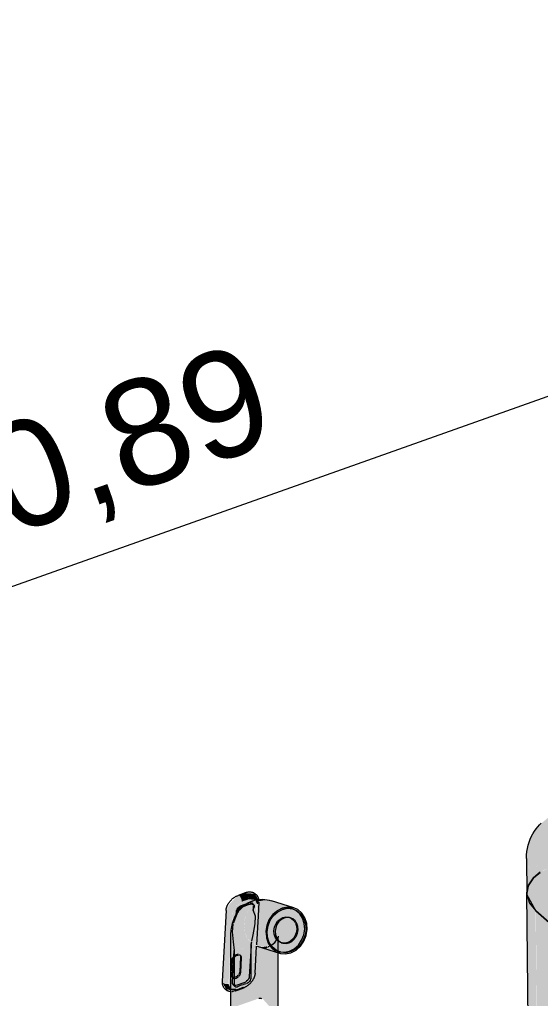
# Model space of a CAD drawing. Header units: metres. Extents: x 42.1 to 94.3, y -3.4 to 61.2.
# Drawn here: x 85.923 to 86.23, y 41.519 to 42.095 of the extents above; entities that cross this region are included whole.
import ezdxf

# ---------------------------------------------------------------- set-up
doc = ezdxf.new("R2010")
doc.units = ezdxf.units.M
for name, color, linetype, lineweight in [('A-ANNO-DIMS', 7, 'Continuous', 5), ('A-ANNO-DIMS-25', 7, 'Continuous', 5), ('P-SANR-FIXT', 7, 'Continuous', 5)]:
    doc.layers.add(name, color=color, linetype=linetype, lineweight=lineweight)
doc.styles.add('Arial', font='arial.ttf', dxfattribs={"height": 0.0625})
doc.dimstyles.new('Diagonal_-_2_5_mm_Arial_-_Preto', dxfattribs={"dimscale": 0.3048, "dimtxt": 0.063766, "dimasz": 0.246063, "dimexe": 0.19685, "dimexo": 0.123031, "dimgap": 0.04101, "dimtad": 1, "dimrnd": 0.01, "dimzin": 0, "dimdsep": 46, "dimtxsty": 'Arial', "dimblk1": 'OBLIQUE', "dimblk2": 'OBLIQUE', "dimsah": 1, "dimcen": 0.09, "dimdle": 0.19685, "dimazin": 0, "dimtfac": 1, "dimtdec": 4, "dimtix": 1, "dimtmove": 0, "dimatfit": 3, "dimfxl": 1, "dimtvp": 1, "dimtolj": 1, "dimtzin": 0, "dimarcsym": 2})

# ---------------------------------------------------------------- blocks, each defined once
blk = doc.blocks.new('UT_Bacia com caixa acoplada - UT_Bacia com caixa acoplada-4201910-3D_DT_01')
at = {"layer": 'P-SANR-FIXT', "true_color": 0xf4f2f0, "transparency": 33554598}
h = blk.add_hatch(color=7, dxfattribs=at)
h.paths.add_polyline_path([(5.19772, 41.54655), (5.19797, 41.58145), (5.19874, 41.58191), (5.34004, 41.63205), (5.33983, 41.65357), (5.18125, 41.59731), (5.17352, 41.59345), (5.16905, 41.58989), (5.16592, 41.58512), (5.16516, 41.58005), (5.16673, 41.57505), (5.17121, 41.56987), (5.19111, 41.55237)])
h.paths.add_polyline_path([(5.50847, 41.62768), (5.50908, 41.62802), (5.53294, 41.64285), (5.53976, 41.65033), (5.54072, 41.6581), (5.53503, 41.66629), (5.50725, 41.69058), (5.50207, 41.69404), (5.49308, 41.69728), (5.48609, 41.69871), (5.47703, 41.69916), (5.46671, 41.69793), (5.45982, 41.69614), (5.36866, 41.6637), (5.37074, 41.663), (5.37415, 41.6615), (5.37735, 41.65912), (5.3791, 41.65701), (5.38, 41.65414), (5.38, 41.64623), (5.47785, 41.6808), (5.47962, 41.68075), (5.48036, 41.68037), (5.50847, 41.65535), (5.50847, 41.62792)])
h = blk.add_hatch(color=7, dxfattribs=at)
h.paths.add_polyline_path([(5.19772, 41.54651), (5.19772, 41.54655), (5.17038, 41.57066), (5.16653, 41.57567), (5.16668, 41.57505), (5.17121, 41.56983), (5.19111, 41.55233)])
h.paths.add_polyline_path([(5.50847, 41.62764), (5.50908, 41.62799), (5.53294, 41.6428), (5.53975, 41.64994), (5.5397, 41.64988), (5.53219, 41.64232), (5.50847, 41.62768)])
for points in [[(5.17038, 41.59096), (5.17088, 41.59578), (5.17242, 41.60074), (5.17539, 41.60621), (5.17827, 41.61009), (5.18283, 41.6144), (5.18676, 41.61715), (5.19148, 41.61935), (5.19016, 41.62356), (5.19456, 41.62706), (5.19111, 41.62933), (5.18872, 41.63013), (5.18617, 41.62988), (5.17904, 41.62633), (5.17397, 41.62226), (5.17095, 41.61881), (5.16759, 41.61302), (5.16589, 41.60869), (5.16496, 41.60062), (5.16672, 41.59536), (5.16905, 41.59256)], [(5.17039, 41.59095), (5.17492, 41.59435), (5.18345, 41.59809), (5.2064, 41.60623), (5.19148, 41.61935), (5.18617, 41.61673), (5.18125, 41.613), (5.17816, 41.60994), (5.17492, 41.60559), (5.17242, 41.60074), (5.17086, 41.59559), (5.17038, 41.59096)], [(5.16516, 41.58029), (5.16602, 41.58526), (5.16958, 41.59031), (5.17038, 41.59096), (5.16647, 41.59578), (5.16496, 41.60062), (5.16515, 41.58114)], [(5.16966, 41.3135), (5.16994, 41.31434), (5.17137, 41.31697), (5.17261, 41.31783), (5.17038, 41.5706), (5.16653, 41.57554), (5.16512, 41.58005), (5.16721, 41.37473), (5.16767, 41.31879), (5.16954, 41.31365), (5.16965, 41.31352)], [(5.17261, 41.31783), (5.17424, 41.3188), (5.19772, 41.32713), (5.19772, 41.54651), (5.17052, 41.57044), (5.1726, 41.31842)]]:
    blk.add_hatch(color=7, dxfattribs=at).paths.add_polyline_path(points)
at = {"layer": 'P-SANR-FIXT'}
for p, q in [((5.16493, 41.60133), (5.16513, 41.58077)), ((5.16509, 41.58077), (5.16764, 41.31945)), ((5.16513, 41.58077), (5.16516, 41.58005)), ((5.19829, 41.54601), (5.17052, 41.57044))]:
    blk.add_line(p, q, dxfattribs=at)
at = {"layer": 'P-SANR-FIXT', "color": 253, "true_color": 0x9e9d9c}
for p, q in [((5.1651, 41.58105), (5.16598, 41.58511)), ((5.16596, 41.58511), (5.16513, 41.58089)), ((5.16516, 41.58005), (5.16672, 41.57506)), ((5.16673, 41.57505), (5.17055, 41.57045)), ((5.17055, 41.57045), (5.19829, 41.54605))]:
    blk.add_line(p, q, dxfattribs=at)
at = {"layer": 'P-SANR-FIXT'}
for points in [[(5.16493, 41.60133, 0), (5.16498, 41.60335, 0), (5.16517, 41.60534, 0), (5.1655, 41.60729, 0), (5.16596, 41.60918, 0), (5.16654, 41.611, 0), (5.16721, 41.61274, 0), (5.16798, 41.61438, 0), (5.16881, 41.61592, 0), (5.16971, 41.61736, 0), (5.17065, 41.6187, 0), (5.17162, 41.61994, 0), (5.17263, 41.62108, 0), (5.17365, 41.62214, 0)], [(5.17052, 41.57044, 0), (5.16512, 41.58005, 0), (5.1651, 41.58105, 0)]]:
    blk.add_polyline3d(points, dxfattribs=at)
at = {"layer": 'P-SANR-FIXT', "color": 253, "true_color": 0x9e9d9c}
for points in [[(5.17312, 41.59327, 0), (5.16908, 41.58988, 0), (5.166, 41.5852, 0)], [(5.16604, 41.58526, 0), (5.16905, 41.58989, 0), (5.17296, 41.59316, 0)]]:
    blk.add_polyline3d(points, dxfattribs=at)
blk = doc.blocks.new('UT_Ducha higiênica - UT_Ducha higiênica-4199251-3D_DT_01')
at = {"layer": 'P-SANR-FIXT', "true_color": 0xf0f1f7, "transparency": 33554598}
for points in [[(4.99081, 41.56899), (4.99204, 41.56918), (4.99408, 41.57338), (4.9975, 41.57586), (4.99719, 41.57764), (4.99627, 41.57917), (4.99559, 41.57958), (4.99506, 41.57933), (4.99058, 41.57489), (4.98821, 41.57055), (4.9886, 41.56978), (4.98971, 41.56916), (4.9903, 41.56903)], [(4.9975, 41.57586), (5.00159, 41.57731), (5.00124, 41.57917), (5.00037, 41.58062), (4.99968, 41.58103), (4.99593, 41.57945), (4.99662, 41.57876), (4.99738, 41.57699), (4.99748, 41.57641)], [(5.00539, 41.57673), (5.00708, 41.57726), (5.00623, 41.5791), (5.00505, 41.58058), (5.00002, 41.58091), (5.00071, 41.58021), (5.00148, 41.57838), (5.00159, 41.57731), (5.00527, 41.57699), (5.00538, 41.57675)], [(4.99462, 41.52458), (4.99883, 41.52612), (5.00258, 41.52903), (5.0042, 41.53326), (5.00625, 41.57487), (5.00517, 41.57668), (5.00267, 41.57586), (5.00222, 41.57537), (5.00354, 41.57507), (5.00417, 41.57417), (5.00414, 41.5719), (5.00417, 41.5708), (5.00551, 41.56737), (5.0052, 41.56189), (5.00276, 41.54728), (5.00176, 41.53115), (5.00094, 41.52968), (4.99959, 41.52851), (4.99681, 41.52743), (4.99351, 41.52654), (4.9932, 41.5263), (4.992, 41.52815), (4.99204, 41.52949), (4.99259, 41.54221), (4.99223, 41.54102), (4.99161, 41.53246), (4.99121, 41.53286), (4.99204, 41.54273), (4.99257, 41.54353), (4.99286, 41.54407), (4.99299, 41.54752), (4.9919, 41.55812), (4.99258, 41.56346), (4.99417, 41.56747), (4.99417, 41.56831), (4.99196, 41.56319), (4.99155, 41.5604), (4.99088, 41.54384), (4.99104, 41.52469), (4.99455, 41.52458)], [(4.99491, 41.56938), (4.9975, 41.57253), (4.99784, 41.57327), (4.99719, 41.57365), (4.99586, 41.57281), (4.99475, 41.5714), (4.99431, 41.56999), (4.99478, 41.56952)], [(4.99567, 41.57045), (4.9975, 41.57227), (4.99593, 41.5708)], [(4.99805, 41.57307), (4.99939, 41.57401), (5.00021, 41.57474), (4.9975, 41.57362), (4.99802, 41.57309)], [(4.9983, 41.57281), (5.00133, 41.57402), (5.00222, 41.57444), (5.00126, 41.57511), (5.00021, 41.57453), (4.99814, 41.57297), (4.99829, 41.57282)], [(5.00417, 41.53271), (5.00505, 41.53326), (5.00533, 41.53403), (5.00738, 41.57487), (5.00648, 41.57394), (5.00418, 41.53295)], [(5.0065, 41.57431), (5.00738, 41.57487), (5.00766, 41.57563), (5.00696, 41.57701), (5.00542, 41.57667), (5.00639, 41.57455)], [(5.00824, 41.57623), (5.01138, 41.57687), (5.00761, 41.57712), (5.00722, 41.57687), (5.00775, 41.57624)], [(5.02128, 41.5721), (5.02442, 41.57274), (5.02657, 41.57274), (5.01449, 41.57656), (5.01138, 41.57687), (5.00824, 41.57623), (5.02124, 41.57211)], [(5.02254, 41.54612), (5.02627, 41.54711), (5.02908, 41.54885), (5.03078, 41.55037), (5.0327, 41.55317), (5.03416, 41.55752), (5.03451, 41.55978), (5.03398, 41.564), (5.03314, 41.56639), (5.03118, 41.56915), (5.02927, 41.57078), (5.02648, 41.57178), (5.02349, 41.5718), (5.02059, 41.57095), (5.01785, 41.56925), (5.01571, 41.56709), (5.01402, 41.56442), (5.01281, 41.56082), (5.01243, 41.55829), (5.01293, 41.55419), (5.01403, 41.55135), (5.01463, 41.55064), (5.01571, 41.55149), (5.01763, 41.55347), (5.01785, 41.55384), (5.01702, 41.55521), (5.01649, 41.55683), (5.01649, 41.55975), (5.0171, 41.56194), (5.01742, 41.56272), (5.01931, 41.56505), (5.02075, 41.56606), (5.02257, 41.56671), (5.02417, 41.5668), (5.0259, 41.56647), (5.02808, 41.56528), (5.02909, 41.56425), (5.02984, 41.5631), (5.03044, 41.56124), (5.03054, 41.55899), (5.02983, 41.55617), (5.02884, 41.5544), (5.02763, 41.55306), (5.02618, 41.55205), (5.02452, 41.55143), (5.02254, 41.55132), (5.02103, 41.55164), (5.0188, 41.55232), (5.01881, 41.54684), (5.02036, 41.54633), (5.02205, 41.54617)], [(4.98848, 41.52738), (4.98972, 41.52771), (4.99089, 41.55266), (4.99116, 41.55982), (4.99168, 41.56275), (4.9919, 41.56914), (4.9903, 41.56903), (4.98955, 41.5692), (4.9886, 41.56978), (4.98819, 41.57015), (4.98599, 41.52855), (4.98668, 41.52785), (4.98803, 41.52742)], [(4.99423, 41.56842), (4.99478, 41.56952), (4.9943, 41.56974), (4.99423, 41.56842)], [(5.01725, 41.55659), (5.01725, 41.55951), (5.01751, 41.56082), (5.01885, 41.56346), (5.02, 41.56475), (5.02166, 41.56589), (5.02341, 41.56648), (5.02364, 41.56681), (5.02341, 41.56688), (5.02075, 41.56606), (5.01931, 41.56505), (5.01817, 41.56381), (5.01709, 41.5619), (5.01649, 41.55975), (5.01637, 41.55857), (5.01649, 41.55683), (5.01721, 41.5566)], [(5.03502, 41.5629), (5.03367, 41.56651), (5.03155, 41.56924), (5.03003, 41.57054), (5.02955, 41.57054), (5.03196, 41.5682), (5.03333, 41.56598), (5.0346, 41.56303)], [(4.99088, 41.54844), (4.99144, 41.561), (4.99109, 41.55902), (4.99089, 41.55217)], [(5.0233, 41.54588), (5.02694, 41.54683), (5.02952, 41.54833), (5.03198, 41.55078), (5.03356, 41.55317), (5.03477, 41.55638), (5.03524, 41.55982), (5.03502, 41.5629), (5.03428, 41.5629), (5.03447, 41.55953), (5.03368, 41.55563), (5.03198, 41.55212), (5.02994, 41.54962), (5.02786, 41.54793), (5.02452, 41.54652), (5.02205, 41.54617), (5.02327, 41.54589)], [(5.01133, 41.54823), (5.01238, 41.54877), (5.01231, 41.54959), (5.01015, 41.54926), (5.00808, 41.54926), (5.01051, 41.54849)], [(5.01231, 41.54792), (5.01231, 41.54849), (5.01158, 41.54815)], [(5.0146, 41.54955), (5.01497, 41.54991), (5.01452, 41.55059), (5.0142, 41.55017), (5.0146, 41.54956)], [(5.0188, 41.54675), (5.01875, 41.54686), (5.01697, 41.54791), (5.01463, 41.54956), (5.01483, 41.54934), (5.01766, 41.54724), (5.01875, 41.54677)], [(4.99223, 41.54102), (4.99278, 41.54253), (4.99303, 41.54301), (4.99285, 41.54382), (4.99195, 41.54251), (4.99172, 41.54154), (4.99204, 41.54121)], [(4.99303, 41.54291), (4.99372, 41.5436), (4.99491, 41.5443), (4.99533, 41.54469), (4.99491, 41.54497), (4.99351, 41.54438), (4.99303, 41.54399), (4.99303, 41.54296)], [(5.01879, 41.50854), (5.01875, 41.54588), (5.01231, 41.54765), (5.01231, 41.51587), (5.01852, 41.50885)], [(4.99175, 41.53233), (4.99198, 41.54128), (4.9917, 41.54156), (4.99145, 41.53262), (4.99172, 41.53236)], [(4.99848, 41.52523), (5.0021, 41.52758), (5.00467, 41.53295), (5.00405, 41.53242), (5.00201, 41.52842), (4.99872, 41.52603), (4.99856, 41.5254)], [(4.99085, 41.5239), (4.99081, 41.52519), (4.98955, 41.52754), (4.98803, 41.52742), (4.98722, 41.5276), (4.98627, 41.52817), (4.98651, 41.52744), (4.98825, 41.52421), (4.99082, 41.5239)], [(4.99309, 41.52672), (4.99278, 41.52758), (4.992, 41.52815), (4.99234, 41.52743), (4.99305, 41.52676)], [(4.99416, 41.52358), (4.99856, 41.5254), (4.99857, 41.52598), (4.99459, 41.52437), (4.99436, 41.52375)], [(4.99386, 41.52355), (4.99439, 41.52377), (4.99455, 41.52458), (4.99104, 41.52469), (4.99085, 41.52467), (4.99104, 41.52388), (4.99357, 41.52358)]]:
    blk.add_hatch(color=7, dxfattribs=at).paths.add_polyline_path(points)
h = blk.add_hatch(color=7, dxfattribs=at)
h.paths.add_polyline_path([(4.99085, 41.52511), (4.99066, 41.54444), (4.9899, 41.52716), (4.99082, 41.52517)])
h.paths.add_polyline_path([(4.99163, 41.5618), (4.99258, 41.56507), (4.99426, 41.56903), (4.99445, 41.57072), (4.99528, 41.57221), (4.99693, 41.57352), (4.99939, 41.57445), (5.00291, 41.57597), (5.00505, 41.57665), (5.00527, 41.57699), (5.00505, 41.5772), (5.00128, 41.5772), (4.9968, 41.57535), (4.99363, 41.57286), (4.99203, 41.56888), (4.99163, 41.56185)])
h = blk.add_hatch(color=7, dxfattribs=at)
h.paths.add_polyline_path([(5.00608, 41.54733), (5.01064, 41.54805), (5.01133, 41.54823), (5.0062, 41.54956), (5.00609, 41.54765)])
h.paths.add_polyline_path([(5.00277, 41.54739), (5.00295, 41.5519), (5.00176, 41.55299), (5.00005, 41.5556), (4.99898, 41.55887), (4.99874, 41.56256), (4.99928, 41.56602), (5.00063, 41.56941), (5.00291, 41.57259), (5.00419, 41.57395), (5.00392, 41.57429), (5.00274, 41.57431), (5.00041, 41.57373), (4.99826, 41.57279), (4.99636, 41.57124), (4.99492, 41.56928), (4.99258, 41.56346), (4.99222, 41.56185), (4.9919, 41.55812), (4.9925, 41.55149), (4.99413, 41.55011), (4.99668, 41.54878), (4.99975, 41.54785), (5.00237, 41.5474)])
h.paths.add_polyline_path([(5.00408, 41.57438), (5.00371, 41.57473), (5.00392, 41.57451)])
h.paths.add_polyline_path([(5.00757, 41.57589), (5.00766, 41.57625), (5.00745, 41.57623)])
h = blk.add_hatch(color=7, dxfattribs=at)
h.paths.add_polyline_path([(5.01022, 41.54926), (5.01388, 41.55028), (5.01288, 41.55212), (5.01189, 41.5556), (5.01176, 41.55918), (5.01238, 41.56242), (5.01405, 41.56602), (5.01616, 41.56865), (5.01861, 41.57072), (5.02089, 41.57222), (5.00824, 41.57623), (5.00766, 41.57563), (5.0065, 41.54982), (5.00766, 41.54951), (5.01015, 41.54926)])
h.paths.add_polyline_path([(5.00318, 41.55171), (5.0054, 41.56306), (5.00526, 41.56805), (5.00412, 41.57144), (5.00409, 41.57365), (5.00237, 41.57193), (5.00046, 41.56899), (4.99917, 41.56528), (4.99879, 41.56153), (4.99928, 41.55795), (5.00062, 41.55474), (5.00251, 41.55228), (5.00312, 41.55176)])
h = blk.add_hatch(color=7, dxfattribs=at)
h.paths.add_polyline_path([(5.00415, 41.57423), (5.00366, 41.57473), (5.00267, 41.57535), (5.00147, 41.57519), (5.00275, 41.57431), (5.00409, 41.57425)])
h.paths.add_polyline_path([(5.00404, 41.57447), (5.00349, 41.57513), (5.00349, 41.5749), (5.00394, 41.57455)])
h = blk.add_hatch(color=7, dxfattribs=at)
h.paths.add_polyline_path([(5.01407, 41.55037), (5.0144, 41.55079), (5.01337, 41.55285), (5.01261, 41.55578), (5.01252, 41.55895), (5.01323, 41.56242), (5.01447, 41.56528), (5.01672, 41.56824), (5.01907, 41.57017), (5.02166, 41.57143), (5.02515, 41.57191), (5.02221, 41.57194), (5.02, 41.57128), (5.01785, 41.57017), (5.01499, 41.56737), (5.01338, 41.56493), (5.01202, 41.56082), (5.0117, 41.55811), (5.01207, 41.55474), (5.01343, 41.55135), (5.01383, 41.55074)])
h.paths.add_polyline_path([(5.02352, 41.55123), (5.02618, 41.55205), (5.02775, 41.55317), (5.02884, 41.5544), (5.02991, 41.55638), (5.03031, 41.55752), (5.03055, 41.55978), (5.03029, 41.56173), (5.0295, 41.56362), (5.02808, 41.56528), (5.02674, 41.56611), (5.02708, 41.56573), (5.02857, 41.56413), (5.02915, 41.56314), (5.0297, 41.56127), (5.02968, 41.5586), (5.02906, 41.55638), (5.02808, 41.55464), (5.02694, 41.55336), (5.02552, 41.55234), (5.02352, 41.55162), (5.02179, 41.55156), (5.02287, 41.55129)])
h = blk.add_hatch(color=7, dxfattribs=at)
h.paths.add_polyline_path([(5.02327, 41.54513), (5.02694, 41.54603), (5.03009, 41.54793), (5.03249, 41.55037), (5.03415, 41.55293), (5.03543, 41.55638), (5.0359, 41.55985), (5.03566, 41.56314), (5.03401, 41.56729), (5.03224, 41.56962), (5.02992, 41.57141), (5.02692, 41.5725), (5.02439, 41.57273), (5.02035, 41.57162), (5.02069, 41.57163), (5.02442, 41.57215), (5.02753, 41.57161), (5.03021, 41.57039), (5.0328, 41.56784), (5.03426, 41.56521), (5.03502, 41.5629), (5.03526, 41.55953), (5.03451, 41.55557), (5.03325, 41.55263), (5.03078, 41.54946), (5.02832, 41.54754), (5.02552, 41.54633), (5.02253, 41.54596), (5.01944, 41.54648), (5.0188, 41.54646), (5.01881, 41.54601), (5.02103, 41.54535), (5.02277, 41.54518)])
h.paths.add_polyline_path([(5.01388, 41.55028), (5.01407, 41.55037), (5.01267, 41.5529), (5.01368, 41.55057)])
h.paths.add_polyline_path([(5.02277, 41.55147), (5.02452, 41.55182), (5.02694, 41.55336), (5.02808, 41.55464), (5.02909, 41.55645), (5.02968, 41.5586), (5.02981, 41.55978), (5.02952, 41.56202), (5.02857, 41.56413), (5.02744, 41.56543), (5.0259, 41.56638), (5.02499, 41.56656), (5.02333, 41.56647), (5.02166, 41.56589), (5.02, 41.56475), (5.01885, 41.56346), (5.01817, 41.56248), (5.01721, 41.55929), (5.0171, 41.55857), (5.0176, 41.55553), (5.01815, 41.55431), (5.01881, 41.55501), (5.01891, 41.55318), (5.02105, 41.55171), (5.02179, 41.55156), (5.02254, 41.55149)])
h = blk.add_hatch(color=7, dxfattribs=at)
h.paths.add_polyline_path([(5.01231, 41.54849), (5.01447, 41.54975), (5.01388, 41.55028), (5.01255, 41.54946), (5.01237, 41.54872)])
h.paths.add_polyline_path([(5.01506, 41.54977), (5.01721, 41.55151), (5.01854, 41.55389), (5.01847, 41.55482), (5.01646, 41.55212), (5.01463, 41.55043), (5.01505, 41.54978)])
h = blk.add_hatch(color=7, dxfattribs=at)
h.paths.add_polyline_path([(5.02019, 41.55208), (5.0188, 41.553), (5.01891, 41.55277), (5.0196, 41.55227)])
h.paths.add_polyline_path([(5.01785, 41.55384), (5.01809, 41.55439), (5.0176, 41.55553), (5.01709, 41.55664), (5.01657, 41.55659), (5.01725, 41.55476), (5.01784, 41.55385)])
h = blk.add_hatch(color=7, dxfattribs=at)
h.paths.add_polyline_path([(4.99083, 41.51306), (5.00747, 41.51892), (5.00987, 41.51857), (5.01102, 41.51733), (5.01231, 41.51587), (5.01231, 41.54792), (5.01133, 41.54823), (5.00738, 41.54746), (5.00607, 41.54726), (5.00505, 41.53326), (5.00176, 41.52725), (4.99695, 41.52457), (4.99338, 41.5236), (4.99085, 41.52377), (4.99083, 41.51372)])
h.paths.add_polyline_path([(4.99399, 41.52652), (4.99681, 41.52743), (4.99992, 41.52875), (5.00094, 41.52968), (5.00176, 41.53116), (5.00201, 41.53388), (5.00277, 41.54739), (5.00176, 41.54748), (4.99832, 41.54819), (4.99533, 41.54938), (4.99299, 41.55098), (4.9925, 41.55149), (4.99303, 41.54714), (4.99309, 41.54407), (4.99438, 41.54484), (4.99519, 41.54484), (4.99533, 41.5444), (4.99425, 41.54399), (4.99303, 41.54287), (4.99299, 41.52682), (4.99351, 41.52654)])
h = blk.add_hatch(color=7, dxfattribs=at)
h.paths.add_polyline_path([(5.0188, 41.54586), (5.01875, 41.54677), (5.01618, 41.54818), (5.01441, 41.54946), (5.01231, 41.54824), (5.01231, 41.54792), (5.01875, 41.54588)])
h.paths.add_polyline_path([(5.0188, 41.54684), (5.01854, 41.55388), (5.01809, 41.55277), (5.01637, 41.55079), (5.0152, 41.54956), (5.01555, 41.54913), (5.01847, 41.54698), (5.01875, 41.54686)])
h = blk.add_hatch(color=7, dxfattribs=at)
h.paths.add_polyline_path([(4.99303, 41.52732), (4.99276, 41.54233), (4.99217, 41.52819), (4.99299, 41.52737)])
h.paths.add_polyline_path([(4.99285, 41.54382), (4.99303, 41.54407), (4.99286, 41.54407)])
at = {"layer": 'P-SANR-FIXT'}
for p, q in [((4.99942, 41.58101), (4.99533, 41.57956)), ((4.99738, 41.57374), (5.001, 41.57502)), ((5.02807, 41.57228), (5.01503, 41.57641)), ((4.98821, 41.57067), (4.98588, 41.52906)), ((4.99423, 41.56843), (4.99431, 41.56999)), ((5.0262, 41.56638), (5.02545, 41.56662)), ((4.99081, 41.55509), (4.99081, 41.50276)), ((5.00658, 41.54972), (5.01962, 41.54559)), ((5.02073, 41.55172), (5.02149, 41.55149)), ((5.01881, 41.50276), (5.01881, 41.54586))]:
    blk.add_line(p, q, dxfattribs=at)
at = {"layer": 'P-SANR-FIXT', "color": 253, "true_color": 0x9c9ca0}
for p, q in [((4.99826, 41.57279), (4.99771, 41.57244)), ((4.99922, 41.57327), (4.9983, 41.57281)), ((5.0001, 41.57363), (4.99936, 41.57333)), ((5.00127, 41.574), (5.00021, 41.57367)), ((5.00239, 41.57427), (5.00133, 41.57402)), ((5.00147, 41.57519), (5.00222, 41.57537)), ((5.00237, 41.57538), (5.00287, 41.57535)), ((5.00302, 41.57532), (5.00349, 41.57513)), ((5.00458, 41.57409), (5.00377, 41.5749)), ((5.00423, 41.57351), (5.00409, 41.57099)), ((5.00417, 41.57417), (5.00423, 41.57377)), ((5.00446, 41.57197), (5.00487, 41.57287)), ((5.00721, 41.56737), (5.00766, 41.57552)), ((5.00766, 41.57641), (5.00763, 41.57671)), ((5.00766, 41.57552), (5.00767, 41.57581)), ((5.02066, 41.57162), (5.01834, 41.5705)), ((5.02123, 41.57181), (5.02069, 41.57163)), ((4.99417, 41.56747), (4.99235, 41.56296)), ((4.99454, 41.56845), (4.99417, 41.56747)), ((4.99417, 41.56747), (4.99423, 41.56843)), ((4.99495, 41.56935), (4.99457, 41.56853)), ((4.99519, 41.56977), (4.99495, 41.56935)), ((4.99556, 41.5703), (4.9952, 41.56979)), ((5.00409, 41.57099), (5.00423, 41.57137)), ((5.00626, 41.5504), (5.00721, 41.56733)), ((4.99229, 41.56275), (4.9919, 41.55812)), ((5.01218, 41.56189), (5.01167, 41.55857)), ((5.01347, 41.56517), (5.0122, 41.56196)), ((5.02829, 41.56463), (5.02894, 41.56362)), ((5.02909, 41.56333), (5.02968, 41.56151)), ((5.01166, 41.55829), (5.01192, 41.55521)), ((5.01192, 41.55521), (5.01203, 41.55471)), ((5.01881, 41.55519), (5.01881, 41.55509)), ((5.01881, 41.55323), (5.01881, 41.55509)), ((5.00291, 41.54995), (5.0019, 41.5319)), ((5.00295, 41.55066), (5.00292, 41.5501)), ((5.00295, 41.55007), (5.00295, 41.55066)), ((5.00295, 41.53084), (5.00295, 41.54994)), ((5.00301, 41.55091), (5.00332, 41.55229)), ((5.00533, 41.53391), (5.00621, 41.54964)), ((5.01302, 41.55194), (5.01452, 41.54964)), ((5.01881, 41.54684), (5.01881, 41.55286)), ((5.02124, 41.55159), (5.02103, 41.55164)), ((5.02277, 41.55147), (5.02146, 41.55155)), ((4.99198, 41.52838), (4.99303, 41.54714)), ((4.99303, 41.54714), (4.99303, 41.52732)), ((4.99362, 41.54353), (4.99331, 41.54324)), ((4.99614, 41.54478), (4.99652, 41.54444)), ((4.99667, 41.54425), (4.99617, 41.54444)), ((4.99679, 41.54337), (4.9963, 41.53467)), ((4.99692, 41.54405), (4.99639, 41.54459)), ((4.99684, 41.53413), (4.99733, 41.54283)), ((5.01881, 41.54601), (5.01881, 41.54675)), ((4.99564, 41.5318), (4.996, 41.53219)), ((4.996, 41.53219), (4.99643, 41.53282)), ((4.99245, 41.52698), (4.9932, 41.52623)), ((4.99319, 41.52657), (4.99285, 41.5267)), ((4.99399, 41.52652), (4.99331, 41.52654)), ((4.9935, 41.5307), (4.9941, 41.53083)), ((4.99474, 41.5267), (4.99425, 41.52656)), ((4.99858, 41.52806), (4.99474, 41.5267)), ((4.9973, 41.52691), (4.99836, 41.52724)), ((4.99857, 41.5273), (4.99946, 41.52752)), ((4.99959, 41.52851), (4.99883, 41.52815)), ((4.99946, 41.52752), (4.99991, 41.52764)), ((5.00019, 41.52773), (5.0009, 41.52806)), ((5.00286, 41.53019), (5.00295, 41.53084)), ((4.9926, 41.52318), (4.99289, 41.52323)), ((4.99436, 41.52365), (4.99822, 41.52502)), ((5.00868, 41.51904), (5.00905, 41.51896))]:
    blk.add_line(p, q, dxfattribs=at)
at = {"layer": 'P-SANR-FIXT', "color": 254, "true_color": 0xd2d3d8}
for p, q in [((5.00222, 41.57537), (5.00237, 41.57538)), ((5.00349, 41.57513), (5.00392, 41.57473)), ((5.00475, 41.57391), (5.00471, 41.57395)), ((5.01785, 41.57017), (5.01568, 41.56829)), ((5.01203, 41.55471), (5.01293, 41.55212)), ((4.99254, 41.54351), (4.99284, 41.54384)), ((4.99303, 41.54291), (4.99276, 41.54253)), ((4.99121, 41.53286), (4.9917, 41.54156)), ((4.99223, 41.54102), (4.99175, 41.53233)), ((4.99162, 41.53164), (4.99214, 41.53112)), ((4.99297, 41.53124), (4.99237, 41.53126)), ((4.99273, 41.52676), (4.9923, 41.52716))]:
    blk.add_line(p, q, dxfattribs=at)
at = {"layer": 'P-SANR-FIXT'}
for points in [[(4.98821, 41.57067, 0), (4.98824, 41.57096, 0), (4.98827, 41.57126, 0), (4.98832, 41.57155, 0), (4.98837, 41.57185, 0), (4.98844, 41.57214, 0), (4.98852, 41.57243, 0), (4.98861, 41.57271, 0), (4.98871, 41.573, 0), (4.98882, 41.57328, 0), (4.98893, 41.57356, 0), (4.98906, 41.57384, 0), (4.98919, 41.57411, 0), (4.98934, 41.57438, 0), (4.98949, 41.57464, 0), (4.98965, 41.57491, 0), (4.98982, 41.57516, 0), (4.98999, 41.57542, 0), (4.99017, 41.57567, 0), (4.99036, 41.57591, 0), (4.99055, 41.57615, 0), (4.99076, 41.57639, 0), (4.99096, 41.57662, 0), (4.99118, 41.57685, 0), (4.9914, 41.57707, 0), (4.99162, 41.57728, 0), (4.99186, 41.57749, 0), (4.99209, 41.57769, 0), (4.99233, 41.57788, 0), (4.99258, 41.57807, 0), (4.99283, 41.57825, 0), (4.99308, 41.57843, 0), (4.99334, 41.57859, 0), (4.99361, 41.57875, 0), (4.99387, 41.5789, 0), (4.99414, 41.57905, 0), (4.99441, 41.57918, 0), (4.99469, 41.57931, 0), (4.99497, 41.57942, 0), (4.99525, 41.57953, 0), (4.99533, 41.57956, 0)], [(5.00752, 41.57731, 0), (5.00745, 41.5776, 0), (5.00736, 41.57789, 0), (5.00725, 41.57818, 0), (5.00712, 41.57846, 0), (5.00698, 41.57874, 0), (5.00683, 41.57901, 0), (5.00665, 41.57927, 0), (5.00646, 41.57952, 0), (5.00626, 41.57975, 0), (5.00604, 41.57998, 0), (5.00581, 41.58019, 0), (5.00557, 41.58039, 0), (5.00531, 41.58057, 0), (5.00505, 41.58073, 0), (5.00477, 41.58088, 0), (5.00449, 41.58101, 0), (5.00421, 41.58112, 0), (5.00392, 41.58122, 0), (5.00363, 41.58131, 0), (5.00333, 41.58137, 0), (5.00303, 41.58142, 0), (5.00273, 41.58146, 0), (5.00243, 41.58148, 0), (5.00214, 41.58149, 0), (5.00184, 41.58149, 0), (5.00154, 41.58147, 0), (5.00124, 41.58144, 0), (5.00095, 41.5814, 0), (5.00065, 41.58135, 0), (5.00036, 41.58129, 0), (5.00007, 41.58121, 0), (4.99978, 41.58113, 0), (4.9995, 41.58104, 0), (4.99942, 41.58101, 0)], [(5.00355, 41.57629, 0), (5.00504, 41.57674, 0), (5.00656, 41.57706, 0), (5.00806, 41.57724, 0), (5.00954, 41.57729, 0), (5.01098, 41.57722, 0), (5.01235, 41.57705, 0), (5.01366, 41.57679, 0), (5.0149, 41.57645, 0), (5.01503, 41.57641, 0)], [(5.00355, 41.57629, 0), (5.00211, 41.5757, 0), (5.00074, 41.57499, 0), (4.99945, 41.57418, 0), (4.99827, 41.57329, 0), (4.9972, 41.57233, 0), (4.99624, 41.57133, 0), (4.99539, 41.57031, 0), (4.99464, 41.56927, 0), (4.99399, 41.56822, 0), (4.99343, 41.56718, 0), (4.99294, 41.56615, 0), (4.99251, 41.56512, 0), (4.99215, 41.56411, 0), (4.99185, 41.56312, 0), (4.99159, 41.56213, 0), (4.99138, 41.56116, 0), (4.9912, 41.5602, 0), (4.99106, 41.55924, 0), (4.99096, 41.55829, 0), (4.99088, 41.55735, 0), (4.99083, 41.55642, 0), (4.99081, 41.55549, 0), (4.99081, 41.55509, 0)], [(4.99431, 41.56999, 0), (4.99445, 41.57072, 0), (4.99478, 41.57148, 0), (4.99528, 41.57221, 0), (4.9959, 41.57286, 0), (4.99662, 41.57338, 0), (4.99738, 41.57374, 0)], [(5.02128, 41.5721, 0), (5.01831, 41.57057, 0), (5.01571, 41.56824, 0), (5.01367, 41.56528, 0), (5.01233, 41.56189, 0), (5.01176, 41.55829, 0), (5.01203, 41.55474, 0), (5.01309, 41.55147, 0), (5.01489, 41.54872, 0), (5.0173, 41.54666, 0), (5.02016, 41.54543, 0), (5.02327, 41.54513, 0), (5.02641, 41.54576, 0)], [(5.01267, 41.55497, 0), (5.01242, 41.55833, 0), (5.01296, 41.56173, 0), (5.01423, 41.56493, 0), (5.01616, 41.56773, 0), (5.01861, 41.56993, 0), (5.02142, 41.57138, 0), (5.02439, 41.57198, 0), (5.02733, 41.5717, 0), (5.03003, 41.57054, 0), (5.03231, 41.56859, 0), (5.03401, 41.56598, 0), (5.03502, 41.5629, 0)], [(5.02641, 41.54576, 0), (5.02938, 41.5473, 0), (5.03198, 41.54962, 0), (5.03402, 41.55259, 0), (5.03536, 41.55598, 0), (5.03592, 41.55958, 0), (5.03566, 41.56313, 0), (5.0346, 41.56639, 0), (5.0328, 41.56915, 0), (5.03039, 41.57121, 0), (5.02753, 41.57243, 0), (5.02442, 41.57274, 0), (5.02128, 41.5721, 0)], [(5.03426, 41.56314, 0), (5.03325, 41.56622, 0), (5.03155, 41.56883, 0), (5.02927, 41.57078, 0), (5.02734, 41.5717, 0)], [(5.01649, 41.55683, 0), (5.01635, 41.55881, 0), (5.01666, 41.56082, 0), (5.01741, 41.56271, 0), (5.01855, 41.56437, 0), (5.02, 41.56567, 0), (5.02166, 41.56652, 0), (5.02341, 41.56688, 0), (5.02515, 41.56671, 0), (5.02576, 41.56651, 0)], [(5.03044, 41.56127, 0), (5.02984, 41.5631, 0), (5.02884, 41.56463, 0), (5.0275, 41.56578, 0), (5.0259, 41.56647, 0), (5.02417, 41.56664, 0), (5.02241, 41.56628, 0), (5.02075, 41.56543, 0), (5.01931, 41.56413, 0), (5.01817, 41.56248, 0), (5.01742, 41.56058, 0), (5.0171, 41.55858, 0), (5.01725, 41.55659, 0)], [(5.03502, 41.5629, 0), (5.03526, 41.55954, 0), (5.03473, 41.55614, 0), (5.03346, 41.55293, 0), (5.03153, 41.55013, 0), (5.02908, 41.54793, 0), (5.02627, 41.54648, 0), (5.0233, 41.54588, 0), (5.02036, 41.54617, 0), (5.01766, 41.54733, 0), (5.01538, 41.54928, 0), (5.01368, 41.55188, 0), (5.01267, 41.55497, 0)], [(5.01725, 41.55659, 0), (5.01784, 41.55477, 0), (5.01885, 41.55323, 0), (5.02019, 41.55208, 0), (5.02179, 41.5514, 0), (5.02352, 41.55123, 0), (5.02528, 41.55158, 0), (5.02694, 41.55244, 0), (5.02838, 41.55374, 0), (5.02952, 41.55539, 0), (5.03027, 41.55729, 0), (5.03059, 41.55929, 0), (5.03044, 41.56127, 0)], [(5.01985, 41.54635, 0), (5.02254, 41.54612, 0), (5.02552, 41.54672, 0), (5.02832, 41.54817, 0), (5.03078, 41.55037, 0), (5.0327, 41.55317, 0), (5.03398, 41.55638, 0), (5.03451, 41.55978, 0), (5.03426, 41.56314, 0)], [(5.02103, 41.55164, 0), (5.01944, 41.55232, 0), (5.01809, 41.55347, 0), (5.01709, 41.55501, 0), (5.01649, 41.55683, 0)], [(4.98588, 41.52906, 0), (4.98587, 41.52876, 0), (4.98587, 41.52846, 0), (4.98589, 41.52817, 0), (4.98592, 41.52787, 0), (4.98596, 41.52757, 0), (4.98602, 41.52727, 0), (4.9861, 41.52698, 0), (4.98619, 41.52668, 0), (4.9863, 41.5264, 0), (4.98642, 41.52611, 0), (4.98656, 41.52584, 0), (4.98672, 41.52557, 0), (4.98689, 41.52531, 0), (4.98708, 41.52506, 0), (4.98728, 41.52482, 0), (4.9875, 41.5246, 0), (4.98773, 41.52439, 0), (4.98798, 41.52419, 0), (4.98823, 41.52401, 0), (4.9885, 41.52385, 0), (4.98877, 41.5237, 0), (4.98905, 41.52357, 0), (4.98934, 41.52345, 0), (4.98963, 41.52336, 0), (4.98992, 41.52327, 0), (4.99021, 41.52321, 0), (4.99051, 41.52316, 0), (4.99081, 41.52312, 0)]]:
    blk.add_polyline3d(points, dxfattribs=at)
at = {"layer": 'P-SANR-FIXT', "color": 253, "true_color": 0x9c9ca0}
for points in [[(4.99771, 41.57244, 0), (4.99711, 41.57197, 0), (4.99659, 41.57149, 0)], [(5.00431, 41.57419, 0), (5.00377, 41.57433, 0), (5.00311, 41.57436, 0), (5.00239, 41.57427, 0)], [(5.00487, 41.57287, 0), (5.00499, 41.57326, 0), (5.00494, 41.57363, 0), (5.00475, 41.57391, 0)], [(5.02708, 41.57179, 0), (5.02657, 41.57194, 0), (5.02364, 41.57222, 0), (5.02133, 41.57184, 0)], [(4.99627, 41.57116, 0), (4.99601, 41.57086, 0), (4.99566, 41.57044, 0)], [(5.00539, 41.5629, 0), (5.00551, 41.56743, 0), (5.00409, 41.57099, 0)], [(5.01568, 41.56829, 0), (5.0154, 41.56797, 0), (5.01357, 41.56535, 0)], [(5.02583, 41.56648, 0), (5.02674, 41.56602, 0), (5.02808, 41.56487, 0)], [(5.00338, 41.55256, 0), (5.00417, 41.55634, 0), (5.00539, 41.5629, 0)], [(5.02968, 41.56151, 0), (5.02983, 41.55953, 0), (5.02952, 41.55752, 0), (5.02877, 41.55563, 0), (5.02763, 41.55398, 0), (5.02618, 41.55268, 0), (5.02452, 41.55182, 0), (5.0229, 41.55148, 0)], [(4.9919, 41.55812, 0), (4.99242, 41.55217, 0), (4.99303, 41.54714, 0)], [(5.01884, 41.55569, 0), (5.01883, 41.55566, 0), (5.01883, 41.5556, 0), (5.01882, 41.5555, 0), (5.01881, 41.55536, 0), (5.01881, 41.55519, 0)], [(5.01463, 41.54951, 0), (5.0169, 41.54757, 0), (5.0196, 41.54641, 0)], [(4.99359, 41.54445, 0), (4.99372, 41.54453, 0), (4.99438, 41.54484, 0), (4.99503, 41.54499, 0), (4.99563, 41.54498, 0)], [(4.99557, 41.54446, 0), (4.99491, 41.5443, 0), (4.99425, 41.54399, 0), (4.99364, 41.54355, 0)], [(4.99652, 41.54444, 0), (4.99674, 41.54395, 0), (4.99679, 41.54337, 0)], [(4.99733, 41.54283, 0), (4.99727, 41.54342, 0), (4.99705, 41.5439, 0), (4.99667, 41.54425, 0)], [(4.99407, 41.53159, 0), (4.99363, 41.53139, 0), (4.99323, 41.53128, 0)], [(4.99416, 41.53085, 0), (4.99482, 41.53117, 0), (4.99545, 41.53162, 0)], [(4.99546, 41.53273, 0), (4.99492, 41.53216, 0), (4.99429, 41.53171, 0)], [(4.9963, 41.53467, 0), (4.99618, 41.53403, 0), (4.9959, 41.53336, 0), (4.99565, 41.53298, 0)], [(4.99656, 41.53308, 0), (4.99672, 41.53349, 0), (4.99684, 41.53413, 0)], [(5.00533, 41.53391, 0), (5.00531, 41.53362, 0), (5.00527, 41.53332, 0), (5.00523, 41.53302, 0), (5.00517, 41.53273, 0), (5.0051, 41.53244, 0), (5.00502, 41.53215, 0), (5.00493, 41.53186, 0), (5.00484, 41.53158, 0), (5.00473, 41.5313, 0), (5.00461, 41.53102, 0), (5.00448, 41.53074, 0), (5.00435, 41.53047, 0), (5.00421, 41.5302, 0), (5.00406, 41.52994, 0), (5.0039, 41.52967, 0), (5.00373, 41.52941, 0), (5.00355, 41.52916, 0), (5.00337, 41.52891, 0), (5.00318, 41.52866, 0), (5.00299, 41.52842, 0), (5.00279, 41.52819, 0), (5.00258, 41.52796, 0), (5.00237, 41.52773, 0), (5.00215, 41.52751, 0), (5.00192, 41.5273, 0), (5.00169, 41.52709, 0), (5.00145, 41.52689, 0), (5.00121, 41.5267, 0), (5.00097, 41.52651, 0), (5.00072, 41.52633, 0), (5.00046, 41.52615, 0), (5.0002, 41.52599, 0), (4.99994, 41.52583, 0), (4.99967, 41.52568, 0), (4.9994, 41.52553, 0), (4.99913, 41.5254, 0), (4.99885, 41.52527, 0), (4.99857, 41.52515, 0), (4.99829, 41.52505, 0), (4.99822, 41.52502, 0)], [(5.0019, 41.5319, 0), (5.00176, 41.53116, 0), (5.00143, 41.5304, 0), (5.00094, 41.52968, 0), (5.00031, 41.52903, 0), (4.99985, 41.52867, 0)], [(4.9923, 41.52716, 0), (4.99204, 41.52771, 0), (4.99198, 41.52838, 0)], [(4.99303, 41.52732, 0), (4.99309, 41.52672, 0), (4.99319, 41.52638, 0)], [(4.99325, 41.52625, 0), (4.99351, 41.52592, 0), (4.99386, 41.52575, 0), (4.99429, 41.52571, 0)], [(4.9943, 41.52572, 0), (4.99481, 41.52583, 0), (4.99537, 41.52607, 0)], [(4.99557, 41.52617, 0), (4.9963, 41.52651, 0), (4.9973, 41.52691, 0)], [(5.0009, 41.52806, 0), (5.00156, 41.52848, 0), (5.00199, 41.52884, 0)], [(5.00213, 41.52898, 0), (5.00257, 41.52956, 0), (5.00286, 41.53019, 0)], [(4.99171, 41.52309, 0), (4.99201, 41.52311, 0), (4.9923, 41.52314, 0)], [(4.99318, 41.52329, 0), (4.99347, 41.52336, 0), (4.99376, 41.52345, 0), (4.99405, 41.52354, 0), (4.99413, 41.52357, 0)], [(5.00746, 41.51895, 0), (5.00779, 41.51903, 0), (5.00823, 41.51907, 0), (5.00868, 41.51904, 0)]]:
    blk.add_polyline3d(points, dxfattribs=at)
at = {"layer": 'P-SANR-FIXT', "color": 254, "true_color": 0xd2d3d8}
for points in [[(4.9917, 41.54156, 0), (4.99182, 41.54221, 0), (4.99211, 41.54287, 0), (4.99236, 41.54327, 0)], [(4.99264, 41.54233, 0), (4.99236, 41.54167, 0), (4.99223, 41.54102, 0)], [(4.99186, 41.53145, 0), (4.99149, 41.5318, 0), (4.99126, 41.53228, 0), (4.99121, 41.53286, 0)], [(4.99175, 41.53233, 0), (4.9918, 41.53174, 0), (4.99202, 41.53126, 0), (4.9924, 41.53091, 0), (4.9929, 41.53072, 0)]]:
    blk.add_polyline3d(points, dxfattribs=at)
blk = doc.blocks.new('DIMBLOCK60-3D_DT_01')
at = {"layer": 'A-ANNO-DIMS-25'}
for p, q in [((86.63007, 42.01374), (86.63007, 42.0635)), ((86.63007, 42.01374), (86.37673, 41.92386)), ((86.63007, 42.01374), (86.63007, 41.16161)), ((86.37673, 41.92386), (86.37673, 41.97362)), ((86.37673, 41.92386), (86.37673, 41.07173))]:
    blk.add_line(p, q, dxfattribs=at)
at = {"layer": 'A-ANNO-DIMS-25', "lineweight": 20}
for p, q in [((86.63007, 42.01374), (86.66173, 42.05607)), ((86.63007, 42.01374), (86.59842, 41.97141)), ((86.37673, 41.92386), (86.40839, 41.96619)), ((86.37673, 41.92386), (86.34508, 41.88152))]:
    blk.add_line(p, q, dxfattribs=at)
at = {"layer": 'A-ANNO-DIMS-25', "color": 0, "insert": (86.39676, 42.02742), "char_height": 0.0625, "width": 0.2024823, "attachment_point": 1, "rotation": 19.53451, "line_spacing_factor": 0.941778, "style": 'Arial'}
blk.add_mtext('0,30', dxfattribs=at)
blk = doc.blocks.new('_Oblique')
at = {"color": 0, "linetype": 'ByBlock', "lineweight": -2}
blk.add_line((-0.5, -0.5), (0.5, 0.5), dxfattribs=at)
blk = doc.blocks.new('DIMBLOCK61-3D_DT_01')
at = {"layer": 'A-ANNO-DIMS-25'}
for p, q in [((86.37673, 41.92386), (86.37673, 41.97362)), ((86.37673, 41.92386), (85.62856, 41.65841)), ((86.37673, 41.92386), (86.37673, 41.07173)), ((85.62856, 41.65841), (85.62856, 41.70817)), ((85.62856, 41.65841), (85.62856, 41.15976))]:
    blk.add_line(p, q, dxfattribs=at)
at = {"layer": 'A-ANNO-DIMS-25', "lineweight": 20}
for p, q in [((86.37673, 41.92386), (86.40839, 41.96619)), ((86.37673, 41.92386), (86.34508, 41.88152)), ((85.62856, 41.65841), (85.66022, 41.70074)), ((85.62856, 41.65841), (85.59691, 41.61607))]:
    blk.add_line(p, q, dxfattribs=at)
at = {"layer": 'A-ANNO-DIMS-25', "color": 0, "insert": (85.89601, 41.84976), "char_height": 0.0625, "width": 0.2024823, "attachment_point": 1, "rotation": 19.53451, "line_spacing_factor": 0.941778, "style": 'Arial'}
blk.add_mtext('0,89', dxfattribs=at)

msp = doc.modelspace()

# ---------------------------------------------------------------- block references
at = {"layer": 'P-SANR-FIXT'}
msp.add_blockref('UT_Bacia com caixa acoplada - UT_Bacia com caixa acoplada-4201910-3D_DT_01', (81.05653, 0), dxfattribs=at)
at = {"layer": 'P-SANR-FIXT', "color": 253, "true_color": 0x9e9e9e}
msp.add_blockref('UT_Ducha higiênica - UT_Ducha higiênica-4199251-3D_DT_01', (81.05653, 0), dxfattribs=at)

# ---------------------------------------------------------------- dimensions: what is measured, and where the dimension line sits
at = {"layer": 'A-ANNO-DIMS'}
for base, p1, p2, override, picture, middle in [((86.0984, 41.82511), (86.63007, 41.13051), (86.37673, 41.04063), {"dimpost": '<>', "dimfxl": 0.268809}, 'DIMBLOCK60-3D_DT_01', (86.21022, 41.9119)), ((85.46163, 41.59918), (86.37673, 41.04063), (85.62856, 41.12866), {"dimpost": '<>', "dimfxl": 0.753333}, 'DIMBLOCK61-3D_DT_01', (85.76517, 41.754))]:
    dim = msp.add_linear_dim(base=base, p1=p1, p2=p2, angle=19.53451, dimstyle='Diagonal_-_2_5_mm_Arial_-_Preto', override=override, dxfattribs=at)
    dim.commit()
    dim.dimension.update_dxf_attribs({"geometry": picture, "text_midpoint": middle})

doc.saveas('drawing.dxf')
